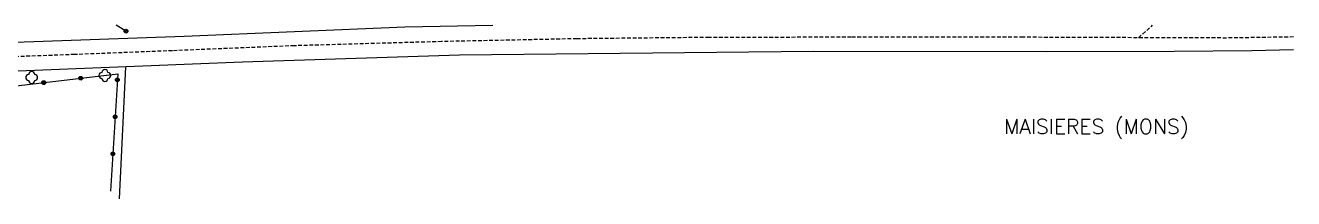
# Model space of a CAD drawing. Header units: millimetres. Extents: x 120999 to 122000, y 130000 to 131001.
# Drawn here: x 121829.8 to 122000, y 130976.7 to 131000 of the extents above; entities that cross this region are included whole.
import ezdxf
from ezdxf.enums import TextEntityAlignment as Align

# ---------------------------------------------------------------- set-up
doc = ezdxf.new("R2010")
doc.units = ezdxf.units.MM
doc.linetypes.add('DASHED', pattern=[0.75, 0.5, -0.25])
for name, color, linetype in [('W0001', 6, 'DASHED'), ('W0008', 7, 'CONTINUOUS'), ('W0300', 7, 'CONTINUOUS'), ('W0310', 3, 'CONTINUOUS'), ('W0322', 7, 'CONTINUOUS'), ('W0980', 7, 'CONTINUOUS')]:
    doc.layers.add(name, color=color, linetype=linetype)
doc.styles.get("Standard").update_dxf_attribs({"font": 'romans.shx', "width": 0.85})

# ---------------------------------------------------------------- blocks, each defined once
blk = doc.blocks.new('OH01')
at = {"layer": 'W0322', "color": 0}
for radius in [0.25, 0.15]:
    blk.add_circle((0, 0), radius, dxfattribs=at)
blk = doc.blocks.new('TP10')
at = {"layer": 'W0300', "color": 0}
for centre, start, end in [((-0.4, 0), 90, 270), ((0, 0.4), 0, 180), ((0.4, 0), 270, 90), ((0, -0.4), 180, 360)]:
    blk.add_arc(centre, 0.4, start, end, dxfattribs=at)

msp = doc.modelspace()

# ---------------------------------------------------------------- linework, layer by layer
at = {"layer": 'W0001'}
for points in [[(121979.18, 130998.33), (121981.08, 131000)], [(122000, 130998.43), (121991, 130998.29), (121963.71, 130998.39), (121940.65, 130998.39), (121921.57, 130998.37), (121903.82, 130998.19), (121885.69, 130997.81), (121865.93, 130997.25), (121849.56, 130996.58), (121836.46, 130996.07), (121825.75, 130995.67)]]:
    msp.add_lwpolyline(points, dxfattribs=at)
at = {"layer": 'W0008'}
msp.add_lwpolyline([(121760.79, 131000), (121760.86, 130999.11, -0.0517), (121766.17, 130998.33, -0.036851), (121772.51, 130996.39, 0.098066), (121782.9, 130995.11, -0.014911), (121794.57, 130996.1), (121822.09, 130997.5), (121851.14, 130998.53), (121880.74, 130999.81), (121892.55, 131000)], format="xyb", dxfattribs=at)
msp.add_lwpolyline([(122000, 130996.7), (121994.38, 130996.55), (121983.98, 130996.49), (121966.78, 130996.42), (121935.53, 130996.48), (121888.1, 130996), (121858.98, 130995.03), (121822.12, 130993.57), (121822.12, 130993.35)], dxfattribs=at)
at = {"layer": 'W0310'}
msp.add_lwpolyline([(121842.45, 130976.68), (121843.33, 130994.41)], dxfattribs=at)
at = {"layer": 'W0322'}
for points in [[(121843.34, 130999.21), (121842.03, 131000)], [(121812.49, 130978.41), (121812.09, 130985.79), (121812.5, 130988.52), (121815.34, 130990.29), (121842.23, 130993.46)], [(121842.23, 130993.46), (121841.28, 130977.71)]]:
    msp.add_lwpolyline(points, dxfattribs=at)

# ---------------------------------------------------------------- block references
at = {"layer": 'W0300'}
for p in [(121830.69, 130992.98), (121840.51, 130993.26)]:
    msp.add_blockref('TP10', p, dxfattribs=at)
at = {"layer": 'W0322'}
for p, rotation in [((121843.34, 130999.21), 148.9932740041635), ((121837.26, 130992.88), 6.726624736593932), ((121842.18, 130992.68), 266.54584258125), ((121832.3, 130992.29), 6.726624736593932), ((121841.88, 130987.69), 266.54584258125), ((121841.58, 130982.7), 266.54584258125)]:
    msp.add_blockref('OH01', p, dxfattribs=dict(at, rotation=rotation))

# ---------------------------------------------------------------- texts
at = {"layer": 'W0980'}
msp.add_text('MAISIERES (MONS)', height=2, dxfattribs=at).set_placement((121973.53, 130986.24), align=Align.MIDDLE)

doc.saveas('drawing.dxf')
